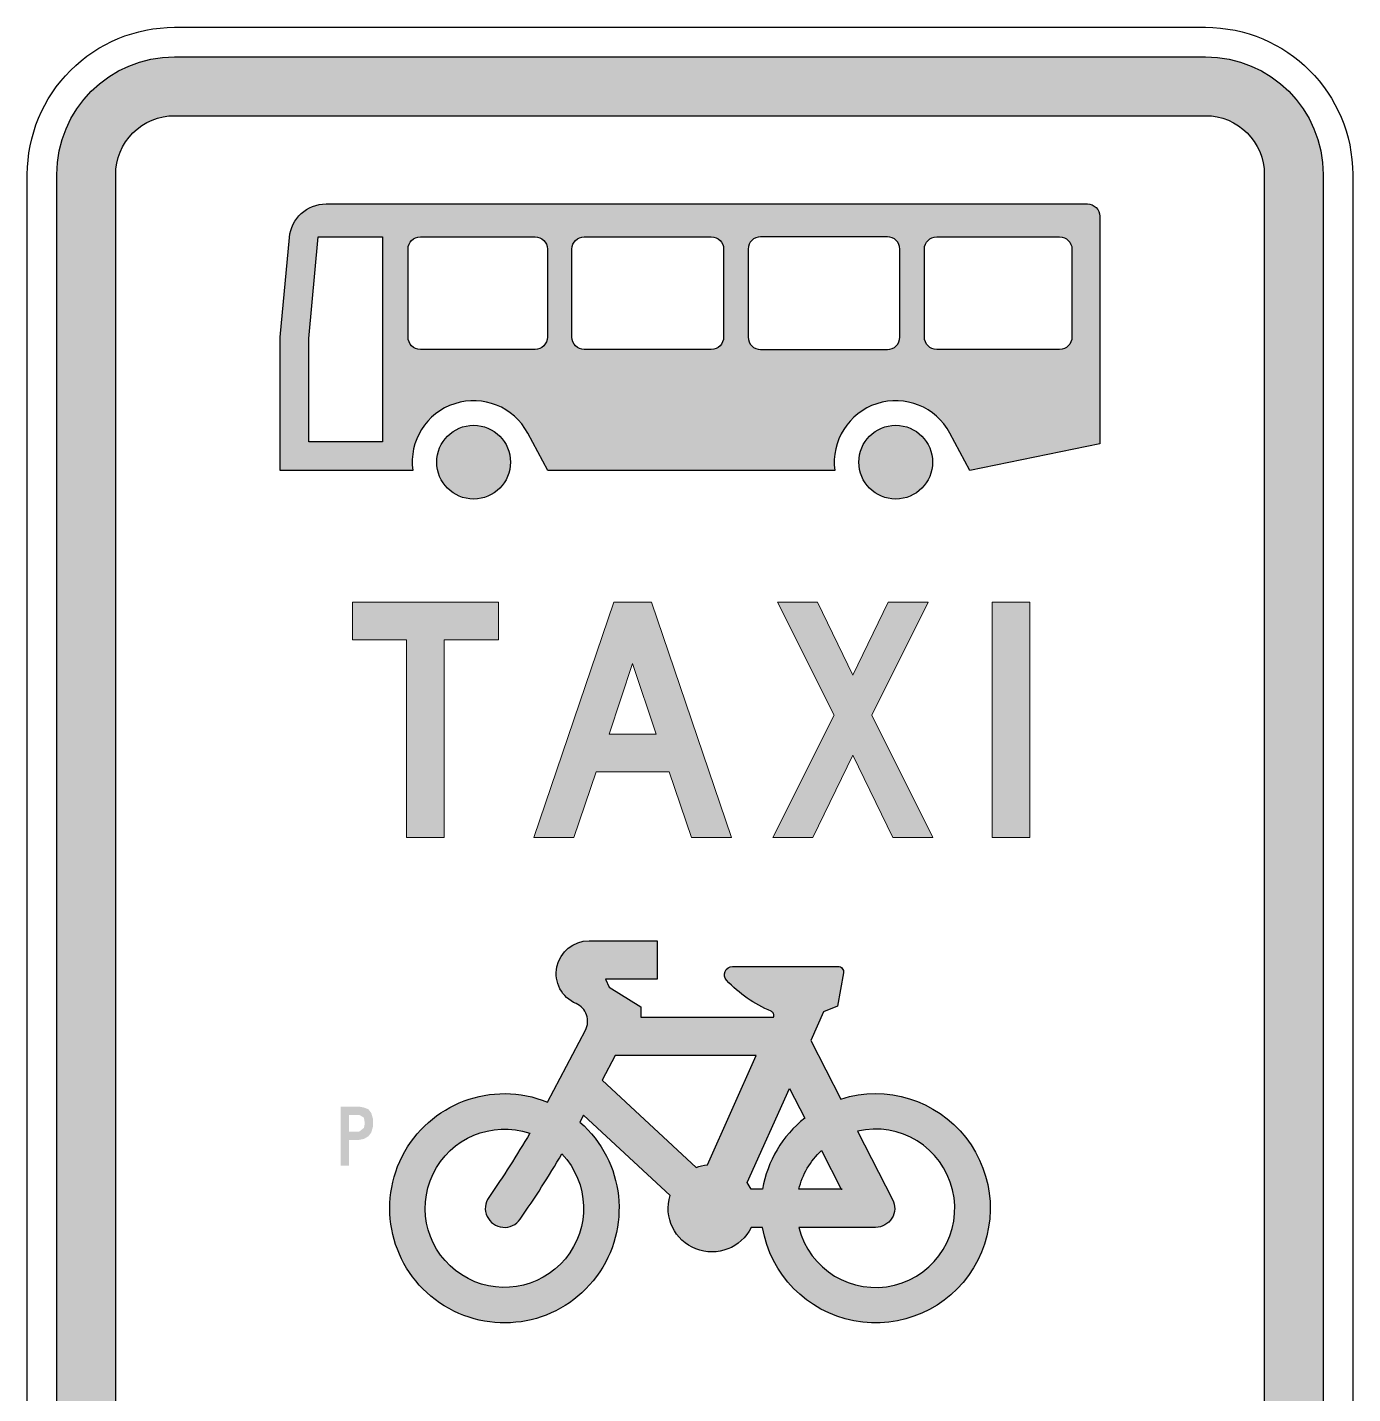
# Model space of a CAD drawing. Extents: x 214 to 1038, y -1303 to 253.
# Drawn here: x 214.1 to 304.1, y 160.3 to 253.1 of the extents above; entities that cross this region are included whole.
import ezdxf

# ---------------------------------------------------------------- set-up
doc = ezdxf.new("R2010")
doc.units = 0
doc.linetypes.add('CENTERX2', pattern=[101.60000000000001, 63.5, -12.7, 12.7, -12.7])
for name, color, linetype in [('L25', 1, 'CONTINUOUS'), ('L35', 3, 'CONTINUOUS'), ('TBLK25', 1, 'CONTINUOUS')]:
    doc.layers.add(name, color=color, linetype=linetype)

msp = doc.modelspace()

# ---------------------------------------------------------------- hatches: boundary and pattern name
at = {"layer": 'L25'}
h = msp.add_hatch(color=256, dxfattribs=at)
edge = h.paths.add_edge_path(flags=16)
edge.add_line((220.0736853219441, 83.0824731465263), (220.0736853219441, 243.0824731465262))
edge.add_arc((224.0736853219441, 243.0824731465263), 3.999999999999972, 90.0000000000004, 180.0000000000004, ccw=False)
edge.add_line((224.073685321944, 247.0824731465262), (294.073685321944, 247.0824731465263))
edge.add_arc((294.073685321944, 243.0824731465263), 4, 0, 90, ccw=False)
edge.add_line((298.073685321944, 243.0824731465263), (298.0736853219441, 83.0824731465263))
edge.add_arc((294.0736853219441, 83.08247314652631), 4, -90, 0, ccw=False)
edge.add_line((294.0736853219441, 79.08247314652631), (224.0736853219441, 79.0824731465263))
edge.add_arc((224.0736853219441, 83.0824731465263), 4, 180, 270, ccw=False)
edge = h.paths.add_edge_path()
edge.add_line((216.0736853219441, 83.0824731465263), (216.0736853219441, 243.0824731465262))
edge.add_arc((224.0736853219441, 243.0824731465263), 7.999999999999972, 90.00000000000023, 180.0000000000002, ccw=False)
edge.add_line((224.073685321944, 251.0824731465262), (294.073685321944, 251.0824731465263))
edge.add_arc((294.073685321944, 243.0824731465263), 8, 0, 90, ccw=False)
edge.add_line((302.073685321944, 243.0824731465263), (302.0736853219441, 83.0824731465263))
edge.add_arc((294.0736853219441, 83.0824731465263), 8, -90, 1.1368683772161603e-13, ccw=False)
edge.add_line((294.0736853219441, 75.0824731465263), (224.0736853219441, 75.0824731465263))
edge.add_arc((224.0736853219441, 83.0824731465263), 8, 180, 270, ccw=False)
h = msp.add_hatch(color=256, dxfattribs=at)
h.paths.add_polyline_path([(233.1938357237054, 224.9446189221951), (233.1938357237054, 231.9509922329574), (233.8314533534924, 238.8585165556566), (238.2028388717511, 238.8585165556566), (238.2028388717517, 224.9446189221955)], flags=16)
edge = h.paths.add_edge_path()
edge.add_arc((244.3806094210086, 223.5532291588483), 4.174169290038399, 28.23603550237536, 187.6622556607622)
edge.add_line((240.2437102457648, 222.9966732535102), (231.2458900550209, 222.9966732535106))
edge.add_line((231.2458900550209, 222.9966732535106), (231.2458900550209, 232.0407067152603))
edge.add_line((231.2458900550209, 232.0407067152603), (231.8707889444768, 238.8104446843681))
edge.add_arc((234.364688159437, 238.5802386029872), 2.504501574023043, 89.99999999999869, 174.7261040426489, ccw=False)
edge.add_line((234.364688159437, 241.0847401770102), (286.0666467308595, 241.0847401770102))
edge.add_arc((286.0666467308596, 240.2499063190027), 0.8348338580075279, 1.1709744285326451e-11, 90.00000000000779, ccw=False)
edge.add_line((286.9014805888672, 240.2499063190028), (286.9014805888668, 224.8054799458604))
edge.add_line((286.9014805888668, 224.8054799458604), (278.0800694892525, 222.9966732535102))
edge.add_line((278.0800694892525, 222.9966732535102), (276.7207070383926, 225.5280493402611))
edge.add_arc((273.0432385459395, 223.5532291588483), 4.174169290038497, 28.23603550236799, 187.6622556607552)
edge.add_line((268.9063393706954, 222.9966732535106), (249.4174403643215, 222.9966732535106))
edge.add_line((249.4174403643215, 222.9966732535106), (248.0580779134613, 225.5280493402615))
edge = h.paths.add_edge_path(flags=16)
edge.add_arc((240.7629960363085, 232.0407067152604), 0.8348338580077268, 180.000000000002, 270.00000000000193, ccw=False)
edge.add_line((239.9281621783008, 232.0407067152603), (239.9281621783005, 238.0236826976484))
edge.add_arc((240.7629960363082, 238.0236826976485), 0.8348338580077268, 90.00000000000188, 180.000000000002, ccw=False)
edge.add_line((240.7629960363082, 238.8585165556562), (248.554778711047, 238.8585165556562))
edge.add_arc((248.554778711047, 238.0236826976485), 0.8348338580077268, -1.9895196601282805e-12, 89.99999999999812, ccw=False)
edge.add_line((249.3896125690547, 238.0236826976484), (249.3896125690546, 232.0407067152599))
edge.add_arc((248.554778711047, 232.0407067152599), 0.83483385800767, -89.99999999999812, 1.8758328224066645e-12, ccw=False)
edge.add_line((248.554778711047, 231.2058728572522), (240.7629960363086, 231.2058728572526))
edge = h.paths.add_edge_path(flags=16)
edge.add_arc((251.8941141430778, 232.0407067152598), 0.8348338580075563, 179.9999999999903, 269.9999999999902, ccw=False)
edge.add_line((251.0592802850703, 232.0407067152599), (251.05928028507, 238.0236826976484))
edge.add_arc((251.8941141430775, 238.0236826976483), 0.8348338580075279, 89.99999999998829, 179.9999999999883, ccw=False)
edge.add_line((251.8941141430777, 238.8585165556558), (260.5207306758243, 238.8585165556558))
edge.add_arc((260.5207306758244, 238.0236826976483), 0.8348338580075279, 1.1709744285326451e-11, 90.00000000000779, ccw=False)
edge.add_line((261.355564533832, 238.0236826976484), (261.3555645338316, 232.0407067152599))
edge.add_arc((260.5207306758239, 232.04070671526), 0.8348338580077552, 270, 359.99999999999807, ccw=False)
edge.add_line((260.5207306758239, 231.2058728572522), (251.8941141430777, 231.2058728572522))
edge = h.paths.add_edge_path(flags=16)
edge.add_arc((263.8600661078545, 238.0236826976484), 0.8348338580073005, 90, 180)
edge.add_line((263.0252322498472, 238.0236826976484), (263.0252322498469, 232.0407067152599))
edge.add_arc((263.8600661078546, 232.0407067152599), 0.8348338580077552, 179.999999999998, 269.9999999999961)
edge.add_line((263.8600661078545, 231.2058728572522), (272.4866826406011, 231.2058728572518))
edge.add_arc((272.4866826406009, 232.0407067152597), 0.8348338580079258, 270.0000000000156, 360.0000000000156)
edge.add_line((273.3215164986088, 232.0407067152599), (273.321516498609, 238.023682697648))
edge.add_arc((272.4866826406012, 238.023682697648), 0.8348338580077552, 5.851861354049897e-12, 90.0000000000078)
edge.add_line((272.4866826406011, 238.8585165556557), (263.8600661078545, 238.8585165556557))
edge = h.paths.add_edge_path(flags=16)
edge.add_arc((284.1743566527088, 232.0407067152593), 0.8348338580075847, 269.9999999999922, 359.9999999999883, ccw=False)
edge.add_line((284.1743566527086, 231.2058728572518), (275.8260180726315, 231.2058728572522))
edge.add_arc((275.8260180726317, 232.0407067152598), 0.8348338580075563, 179.9999999999903, 269.9999999999922, ccw=False)
edge.add_line((274.9911842146241, 232.0407067152599), (274.9911842146241, 238.023682697648))
edge.add_arc((275.8260180726315, 238.023682697648), 0.8348338580073573, 89.99999999999608, 179.9999999999961, ccw=False)
edge.add_line((275.8260180726315, 238.8585165556553), (284.174356652709, 238.8585165556554))
edge.add_arc((284.1743566527089, 238.0236826976477), 0.8348338580077268, -1.9895196601282805e-12, 89.99999999999608, ccw=False)
edge.add_line((285.0091905107167, 238.0236826976476), (285.0091905107163, 232.0407067152591))
h = msp.add_hatch(color=256, dxfattribs=at)
edge = h.paths.add_edge_path()
edge.add_arc((244.3806094210083, 223.5532291588485), 2.504501574023102, 0, 360)
h = msp.add_hatch(color=256, dxfattribs=at)
edge = h.paths.add_edge_path()
edge.add_arc((273.0432385459394, 223.5532291588485), 2.504501574023102, 0, 360)
h = msp.add_hatch(color=256, dxfattribs=at)
h.paths.add_polyline_path([(279.5891265423089, 214.0541228030432), (282.1460816889709, 214.0541228030432), (282.1460816889709, 198.0552047471472), (279.5891265423089, 198.0552047471472)])
h.paths.add_polyline_path([(265.0205570457767, 214.0541228030432), (267.737667050437, 214.0541228030432), (270.139989920411, 209.0948447864072), (272.5367902090748, 214.0541228030432), (275.2539002137351, 214.0541228030432), (271.4157062030869, 206.3722122004366), (275.5742099297316, 198.0552047471472), (272.8570999250713, 198.0552047471472), (270.139989920411, 203.6551021957763), (267.4228799157507, 198.0552047471472), (264.7002473297802, 198.0552047471472), (268.8587510564249, 206.3722122004366)])
h.paths.add_polyline_path([(248.4583356962316, 198.0552047471472), (253.8980782868624, 214.0541228030432), (256.4550334335245, 214.0541228030432), (261.889253442845, 198.0552047471472), (259.1721434381847, 198.0552047471472), (257.6534335778563, 202.5340181897884), (252.6996781425306, 202.5340181897884), (251.1754457008919, 198.0552047471472)])
h.paths.add_polyline_path([(256.775343149521, 205.0909733364504), (253.5777685708659, 205.0909733364504), (255.1737945695383, 209.8900964950882)], flags=16)
h.paths.add_polyline_path([(236.148501955606, 214.0541228030432), (236.148501955606, 211.4916450750709), (239.8265411082559, 211.4916450750709), (239.8265411082559, 198.0552047471472), (242.3890188362282, 198.0552047471472), (242.3890188362282, 211.4916450750709), (246.0670579888781, 211.4916450750709), (246.0670579888781, 214.0541228030432)])
h = msp.add_hatch(color=256, dxfattribs=at)
edge = h.paths.add_edge_path(flags=16)
edge.add_arc((190.6545983814884, 211.759519565953), 69.31662241197341, 325.1441143203895, 329.4974370030728)
edge.add_arc((246.4706630652216, 172.8855484501359), 5.374818315368302, -288.6800032104536, 43.363095579597086, ccw=False)
edge.add_arc((190.6545983814805, 211.759519565938), 66.72188253558785, 325.1441143204037, 329.58131913304146, ccw=False)
edge.add_arc((246.4706630652225, 172.885548450137), 1.297369938192005, 145.1441143203975, 325.1441187717487)
edge.add_line((247.5352747108008, 172.1440831437176), (247.5352746531952, 172.1440830610074))
edge = h.paths.add_edge_path(flags=16)
edge.add_line((263.5752930332503, 183.2645079556733), (254.0002895261728, 183.2645079556733))
edge.add_line((254.0002895261728, 183.2645079556733), (253.105617035468, 181.574571028787))
edge.add_line((253.105617035468, 181.574571028787), (259.4851545962572, 175.6507147223392))
edge.add_arc((260.5563938227356, 172.8855484501355), 2.965417001583197, 95.89776549883487, 111.17661662428759, ccw=False)
edge.add_line((260.2516861236172, 175.8352689811989), (263.5752930332503, 183.2645079556733))
edge = h.paths.add_edge_path()
edge.add_arc((264.4695444491896, 185.9895892571196), 0.2965417001581395, 335.8977654988554, 427.1176478571685)
edge.add_arc((268.0440717517299, 194.4589571366435), 8.896251004744817, 223.1919315034042, 247.1176478571508, ccw=False)
edge.add_arc((261.9634979288275, 188.7505294085994), 0.5560156877966864, 90.00000000000591, 223.1919315034132, ccw=False)
edge.add_line((261.9634979288275, 189.306545096396), (269.1298072958523, 189.3065450963961))
edge.add_arc((269.1298072958522, 188.9358679711984), 0.3706771251976875, -10.30484646878142, 89.99999999998238, ccw=False)
edge.add_line((269.4945053656965, 188.8695592312266), (269.0819677022831, 186.6006020824529))
edge.add_line((269.0819677022831, 186.6006020824529), (268.1505659863026, 186.2299249572546))
edge.add_line((268.1505659863026, 186.2299249572546), (267.2782201307305, 184.2799753977397))
edge.add_line((267.2782201307305, 184.2799753977397), (269.3215612569248, 180.3049393306647))
edge.add_arc((271.6767075786669, 172.8855484501369), 7.784219629151925, -170.40593177314292, 107.61106346459269, ccw=False)
edge.add_line((264.001363516128, 171.5881785119454), (263.2229513857268, 171.5881785119449))
edge.add_arc((260.5563938227355, 172.8855484501368), 2.965417001581801, 163.0655761690329, 334.0555202276322, ccw=False)
edge.add_line((257.7195609947997, 173.7493062284616), (251.8488510591325, 179.2006797401531))
edge.add_line((251.8488510591325, 179.2006797401531), (251.6036785350232, 178.7375760835016))
edge.add_arc((246.4706630652219, 172.8855484501366), 7.784219629152695, -292.02557404700417, 48.74488126489382, ccw=False)
edge.add_line((249.3899042695873, 180.1016489223876), (251.9735257996247, 184.981822923569))
edge.add_arc((250.8269259252187, 185.58884638649), 1.297369938192, 332.1027289690481, 426.7647211155472)
edge.add_arc((252.2161585057872, 188.824664833639), 2.224062751186451, 89.99999999999932, 246.764721115552, ccw=False)
edge.add_line((252.2161585057872, 191.0487275848254), (256.8496225707584, 191.0487275848254))
edge.add_line((256.8496225707584, 191.0487275848254), (256.8496225707584, 188.4539877084412))
edge.add_line((256.8496225707584, 188.4539877084412), (253.3281898813802, 188.4539877084412))
edge.add_line((253.3281898813802, 188.4539877084412), (253.5876638690185, 187.8979720206444))
edge.add_line((253.5876638690185, 187.8979720206444), (255.7375911951654, 186.5635343699331))
edge.add_line((255.7375911951654, 186.5635343699331), (255.7375911951654, 185.859247832057))
edge.add_line((255.7375911951654, 185.859247832057), (264.7360977147906, 185.859247832057))
edge.add_line((264.7360977147906, 185.859247832057), (264.740233125542, 185.8684916913832))
edge = h.paths.add_edge_path(flags=16)
edge.add_line((269.3981179027752, 174.1829183883291), (266.460818089167, 174.1829183883289))
edge.add_arc((271.6767075786674, 172.8855484501373), 5.37481831536696, 133.2185261154091, 166.032037325353, ccw=False)
edge.add_line((267.9961245716182, 176.8024324988966), (269.342668558251, 174.1829183883291))
edge.add_line((269.342668558251, 174.1829183883291), (269.3981179027752, 174.1829183883291))
edge = h.paths.add_edge_path(flags=16)
edge.add_line((265.8236730560247, 181.0286348778106), (266.8644069625246, 179.004031760137))
edge.add_arc((271.676707578667, 172.8855484501365), 7.784219629152197, 128.185707119065, 170.4059317731358)
edge.add_line((264.001363516128, 174.1829183883291), (263.2229513857268, 174.1829183883291))
edge.add_arc((260.5563938227361, 172.8855484501369), 2.965417001581326, 25.94447977237652, 35.89776549884541)
edge.add_line((262.9585728871405, 174.6242933238331), (265.8236730560247, 181.0286348778106))
edge = h.paths.add_edge_path(flags=16)
edge.add_arc((271.6767075786673, 172.8855484501369), 5.374818315366926, 193.9679626746506, 463.2371690168048)
edge.add_line((270.4459687608257, 178.1175608627236), (272.8305565250412, 173.4786769062709))
edge.add_arc((271.6767075786674, 172.8855484501368), 1.297369938191838, -90.0000000000025, 27.205131691456074, ccw=False)
edge.add_line((271.6767075786673, 171.588178511945), (266.460818089167, 171.588178511945))
at = {"layer": 'TBLK25', "linetype": 'CENTERX2'}
h = msp.add_hatch(color=256, dxfattribs=at)
h.paths.add_polyline_path([(236.6165655970446, 179.2256585746765), (236.5538413436456, 179.2256585746765)], flags=0)
edge = h.paths.add_edge_path(flags=16)
edge.add_line((235.926598809655, 178.0966220134936), (235.926598809655, 179.2256585746765))
edge.add_line((235.926598809655, 179.2256585746765), (236.6165655970446, 179.2256585746765))
edge.add_line((236.9301868640399, 179.0374858144794), (236.6165655970446, 179.2256585746765))
edge.add_line((236.9301868640399, 179.0374858144794), (236.9929111174389, 178.6611402940851))
edge.add_line((236.9929111174389, 178.6611402940851), (236.9301868640399, 178.3475190270898))
edge.add_line((236.9301868640399, 178.3475190270898), (236.6165655970446, 178.0966220134936))
edge.add_line((236.6165655970446, 178.0966220134936), (235.926598809655, 178.0966220134936))
h.paths.add_polyline_path([(236.5538413436456, 179.790176855268), (236.6165655970446, 179.790176855268)], flags=16)
edge = h.paths.add_edge_path()
edge.add_line((235.926598809655, 175.7758246377287), (235.3620805290636, 175.7758246377287))
edge.add_line((235.3620805290636, 175.7758246377287), (235.3620805290636, 179.790176855268))
edge.add_line((235.3620805290636, 179.790176855268), (236.6165655970446, 179.790176855268))
edge.add_line((236.9301868640399, 179.7274526018689), (236.6165655970446, 179.790176855268))
edge.add_line((236.9301868640399, 179.7274526018689), (237.2438081310351, 179.6020040950709))
edge.add_line((237.2438081310351, 179.6020040950709), (237.4319808912323, 179.3511070814747))
edge.add_line((237.4319808912323, 179.3511070814747), (237.5574293980304, 178.9120373076813))
edge.add_line((237.5574293980304, 178.9120373076813), (237.5574293980304, 178.4729675338879))
edge.add_line((237.5574293980304, 178.4729675338879), (237.4319808912323, 178.0338977600946))
edge.add_line((237.4319808912323, 178.0338977600946), (237.2438081310351, 177.7830007464983))
edge.add_line((237.2438081310351, 177.7830007464983), (236.9301868640399, 177.5948279863012))
edge.add_line((236.9301868640399, 177.5948279863012), (236.6165655970446, 177.5321037329022))
edge.add_line((236.6165655970446, 177.5321037329022), (235.926598809655, 177.5321037329022))
edge.add_line((235.926598809655, 177.5321037329022), (235.926598809655, 175.7758246377287))

# ---------------------------------------------------------------- linework, layer by layer
at = {"layer": 'L25'}
msp.add_line((264.7708167214131, 185.8684916913827), (264.7666813106625, 185.859247832057), dxfattribs=at)
for points in [[(216.0736853219441, 83.0824731465263), (216.0736853219441, 243.0824731465262, -0.4142135623730951), (224.073685321944, 251.0824731465262), (294.073685321944, 251.0824731465263, -0.4142135623730951), (302.073685321944, 243.0824731465263), (302.0736853219441, 83.08247314652631, -0.4142135623730951), (294.0736853219441, 75.0824731465263), (224.0736853219441, 75.0824731465263, -0.4142135623730951)], [(220.0736853219441, 83.0824731465263), (220.0736853219441, 243.0824731465262, -0.4142135623730951), (224.073685321944, 247.0824731465262), (294.073685321944, 247.0824731465263, -0.4142135623730951), (298.073685321944, 243.0824731465263), (298.0736853219441, 83.08247314652631, -0.4142135623730951), (294.0736853219441, 79.08247314652631), (224.0736853219441, 79.0824731465263, -0.4142135623730951)], [(248.0580779134613, 225.5280493402615, 0.8348422332545252), (240.2437102457648, 222.9966732535102), (231.2458900550209, 222.9966732535106), (231.2458900550209, 232.0407067152603), (231.8707889444768, 238.8104446843681, -0.387503543276303), (234.364688159437, 241.0847401770102), (286.0666467308595, 241.0847401770102, -0.414213562373095), (286.9014805888672, 240.2499063190028), (286.9014805888668, 224.8054799458604), (278.0800694892525, 222.9966732535102), (276.7207070383926, 225.5280493402611, 0.8348422332545252), (268.9063393706954, 222.9966732535106), (249.4174403643215, 222.9966732535106)], [(240.7629960363086, 231.2058728572526, -0.414213562373095), (239.9281621783008, 232.0407067152603), (239.9281621783005, 238.0236826976484, -0.414213562373095), (240.7629960363082, 238.8585165556562), (248.554778711047, 238.8585165556562, -0.414213562373095), (249.3896125690547, 238.0236826976484), (249.3896125690546, 232.0407067152599, -0.414213562373095), (248.554778711047, 231.2058728572522)], [(251.8941141430777, 231.2058728572522, -0.414213562373095), (251.0592802850703, 232.0407067152599), (251.05928028507, 238.0236826976484, -0.414213562373095), (251.8941141430777, 238.8585165556558), (260.5207306758243, 238.8585165556558, -0.414213562373095), (261.355564533832, 238.0236826976484), (261.3555645338316, 232.0407067152599, -0.414213562373095), (260.5207306758239, 231.2058728572522)], [(263.8600661078545, 238.8585165556557, 0.414213562373095), (263.0252322498472, 238.0236826976484), (263.0252322498469, 232.0407067152599, 0.414213562373095), (263.8600661078545, 231.2058728572522), (272.4866826406011, 231.2058728572518, 0.414213562373095), (273.3215164986088, 232.0407067152599), (273.321516498609, 238.023682697648, 0.414213562373095), (272.4866826406011, 238.8585165556557)], [(285.0091905107163, 232.0407067152591, -0.414213562373095), (284.1743566527086, 231.2058728572518), (275.8260180726315, 231.2058728572522, -0.414213562373095), (274.9911842146241, 232.0407067152599), (274.9911842146241, 238.023682697648, -0.414213562373095), (275.8260180726315, 238.8585165556553), (284.174356652709, 238.8585165556554, -0.414213562373095), (285.0091905107167, 238.0236826976476)], [(264.740233125542, 185.8684916913832, 0.4204633795612795), (264.5848517815296, 186.2627946725881, -0.104776542305208), (261.558126340634, 188.3699675600629, -0.6568268273873699), (261.9634979288275, 189.306545096396), (269.1298072958523, 189.3065450963961, -0.467928038011416), (269.4945053656965, 188.8695592312266), (269.0819677022831, 186.6006020824529), (268.1505659863026, 186.2299249572546), (267.2782201307305, 184.2799753977397), (269.3215612569248, 180.3049393306647, -2.675226249913319), (264.001363516128, 171.5881785119454), (263.2229513857268, 171.5881785119449, -0.924309124562635), (257.7195609947997, 173.7493062284616), (251.8488510591325, 179.2006797401531), (251.6036785350232, 178.7375760835016, -11.89029967551587), (249.3899042695873, 180.1016489223876), (251.9735257996247, 184.981822923569, 0.4382512915739404), (251.3387484549019, 186.7809900249132, -0.8153238059390305), (252.2161585057872, 191.0487275848254), (256.8496225707584, 191.0487275848254), (256.8496225707584, 188.4539877084412), (253.3281898813802, 188.4539877084412), (253.5876638690185, 187.8979720206444), (255.7375911951654, 186.5635343699331), (255.7375911951654, 185.859247832057), (264.7360977147906, 185.859247832057)], [(263.5752930332503, 183.2645079556733), (254.0002895261728, 183.2645079556733), (253.105617035468, 181.574571028787), (259.4851545962572, 175.6507147223392, -0.06676550539146639), (260.2516861236172, 175.8352689811989)], [(265.8236730560247, 181.0286348778106), (266.8644069625246, 179.004031760137, 0.1863331414511164), (264.001363516128, 174.1829183883291), (263.2229513857268, 174.1829183883291, 0.04345672669726239), (262.9585728871405, 174.6242933238331)], [(247.5352746531952, 172.1440830610074, 0.01899723839545095), (250.3782477597814, 176.5760028636276, -8.157027593808353), (248.1921226962503, 177.9772327158732, -0.01936337788476062), (245.4060514772493, 173.6270138392668, 1.000000038845387), (247.5352747108008, 172.1440831437176)], [(266.460818089167, 171.588178511945, 2.3926060976289), (270.4459687608257, 178.1175608627236), (272.8305565250412, 173.4786769062709, -0.561203270791368), (271.6767075786673, 171.588178511945)], [(269.3981179027752, 174.1829183883291), (266.460818089167, 174.1829183883289, -0.1441623798251737), (267.9961245716182, 176.8024324988966), (269.342668558251, 174.1829183883291)]]:
    msp.add_lwpolyline(points, format="xyb", close=True, dxfattribs=at)
msp.add_lwpolyline([(233.1938357237054, 224.9446189221951), (233.1938357237054, 231.9509922329574), (233.8314533534924, 238.8585165556566), (238.2028388717511, 238.8585165556566), (238.2028388717517, 224.9446189221955)], close=True, dxfattribs=at)
at = {"layer": 'L25', "lineweight": 0}
for points in [[(236.148501955606, 214.0541228030432), (236.148501955606, 211.4916450750709), (239.8265411082559, 211.4916450750709), (239.8265411082559, 198.0552047471472), (242.3890188362282, 198.0552047471472), (242.3890188362282, 211.4916450750709), (246.0670579888781, 211.4916450750709), (246.0670579888781, 214.0541228030432), (236.148501955606, 214.0541228030432)], [(248.4583356962316, 198.0552047471472), (253.8980782868624, 214.0541228030432), (256.4550334335245, 214.0541228030432), (261.889253442845, 198.0552047471472), (259.1721434381847, 198.0552047471472), (257.6534335778563, 202.5340181897884), (252.6996781425306, 202.5340181897884), (251.1754457008919, 198.0552047471472), (248.4583356962316, 198.0552047471472)], [(265.0205570457767, 214.0541228030432), (267.737667050437, 214.0541228030432), (270.139989920411, 209.0948447864072), (272.5367902090748, 214.0541228030432), (275.2539002137351, 214.0541228030432), (271.4157062030869, 206.3722122004366), (275.5742099297316, 198.0552047471472), (272.8570999250713, 198.0552047471472), (270.139989920411, 203.6551021957763), (267.4228799157507, 198.0552047471472), (264.7002473297802, 198.0552047471472), (268.8587510564249, 206.3722122004366), (265.0205570457767, 214.0541228030432)], [(279.5891265423089, 214.0541228030432), (282.1460816889709, 214.0541228030432), (282.1460816889709, 198.0552047471472), (279.5891265423089, 198.0552047471472), (279.5891265423089, 214.0541228030432)], [(256.775343149521, 205.0909733364504), (253.5777685708659, 205.0909733364504), (255.1737945695383, 209.8900964950882), (256.775343149521, 205.0909733364504)]]:
    msp.add_lwpolyline(points, close=True, dxfattribs=at)
at = {"layer": 'L25'}
for centre in [(244.3806094210083, 223.5532291588485), (273.0432385459394, 223.5532291588485)]:
    msp.add_circle(centre, 2.504501574023102, dxfattribs=at)
at = {"layer": 'L35'}
msp.add_lwpolyline([(214.0736853219441, 83.0824731465263), (214.0736853219441, 243.0824731465262, -0.4142135623730948), (224.073685321944, 253.0824731465262), (294.073685321944, 253.0824731465263, -0.4142135623730953), (304.073685321944, 243.0824731465263), (304.0736853219441, 83.0824731465263, -0.414213562373095), (294.0736853219441, 73.0824731465263), (224.0736853219441, 73.0824731465263, -0.414213562373095)], format="xyb", close=True, dxfattribs=at)

doc.saveas('drawing.dxf')
